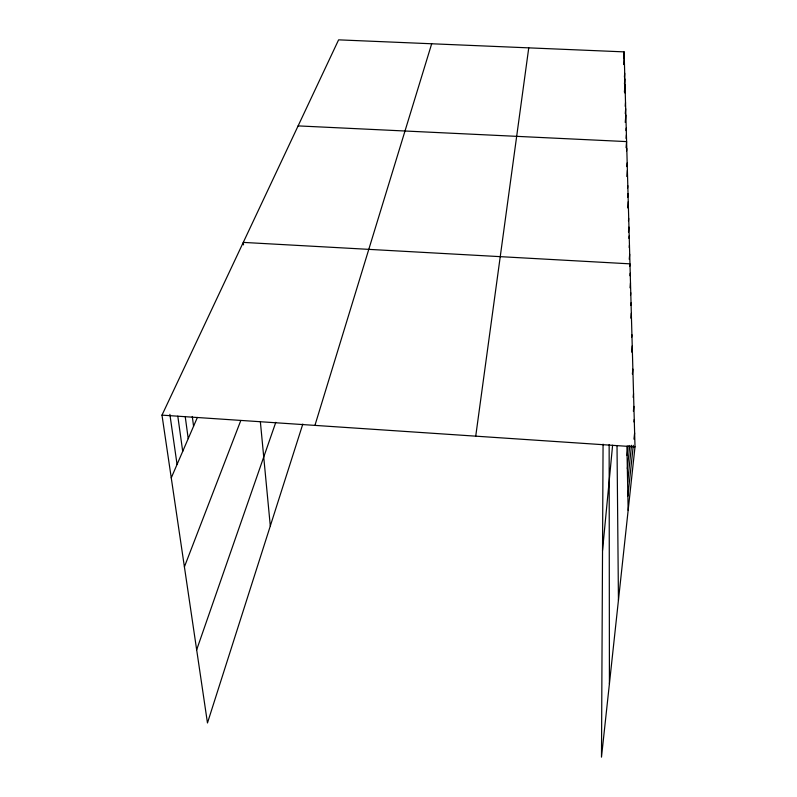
<?xml version="1.0" encoding="UTF-8"?>
<svg xmlns="http://www.w3.org/2000/svg" width="797" height="797" viewBox="0 0 797 797"><rect width="100%" height="100%" fill="white"/><g stroke="black" fill="none" stroke-linecap="round" stroke-linejoin="round"><path stroke-width="1.2" d="M603.07 444.168L601.486 757.15L635.01 446.838L624.121 51.875L338.605 39.85L161.99 415.137L207.469 722.959L302.82 424.054M623.603 58.022L624.121 51.875M623.643 64.537L624.27 57.105M624.4 77.07L624.718 73.384M624.449 83.954L624.868 79.013M624.4 92.024L625.027 84.741M624.978 93.02L625.187 90.579M625.197 106.31L625.515 102.594M625.266 113.642L625.695 108.781M625.227 122.429L625.864 115.087M626.004 130.559L626.223 128.078M626.083 138.429L626.402 134.763M626.053 147.734L626.591 141.597L298.108 125.896M626.572 151.041L626.791 148.571M626.85 166.623L627.179 162.947M626.831 176.535L627.388 170.369M627.588 188.142L627.807 185.701M627.687 197.307L628.026 193.621M627.687 207.897L628.255 201.711M628.484 220.908L628.713 218.458M628.494 232.057L628.953 227.115M628.963 238.413L629.192 235.982M629.212 247.498L629.451 245.048M629.231 259.274L629.7 254.343M602.532 550.478L612.604 445.234M629.73 266.288L629.969 263.847L243.284 242.398L243.523 244.848M629.989 275.712L630.228 273.261M630.009 287.827L630.487 282.895M630.527 295.199L630.766 292.768M630.796 305.321L631.045 302.87M630.835 318.162L631.324 313.231M631.672 337.191L631.921 334.75M631.603 352.075L632.23 345.918M632.37 374.032L632.868 369.15M627.09 455.545L628.126 445.643M633.157 397.354L633.545 393.638M627.349 468.696L629.779 445.483M633.376 411.272L633.894 406.39M627.608 482.195L631.513 445.314M633.994 421.952L634.253 419.491M627.877 496.073L633.306 445.344M633.964 439.157L634.621 432.97M475.729 436.158L528.75 47.86M314.935 425.389L431.685 43.775M196.66 649.804L275.792 422.34M184.406 566.866L240.794 420.517M171.255 477.871L197.377 417.439M161.99 415.137L635.01 446.838M169.871 414.34L177.064 464.452M177.801 416.164L182.712 451.381M185.213 416.492L188.212 438.649M192.286 416.462L193.571 426.236M260.36 421.633L270.303 525.99M626.91 446.23L628.146 510.329M617.017 445.732L618.442 600.191M609.147 444.666L609.416 683.687"/></g></svg>
